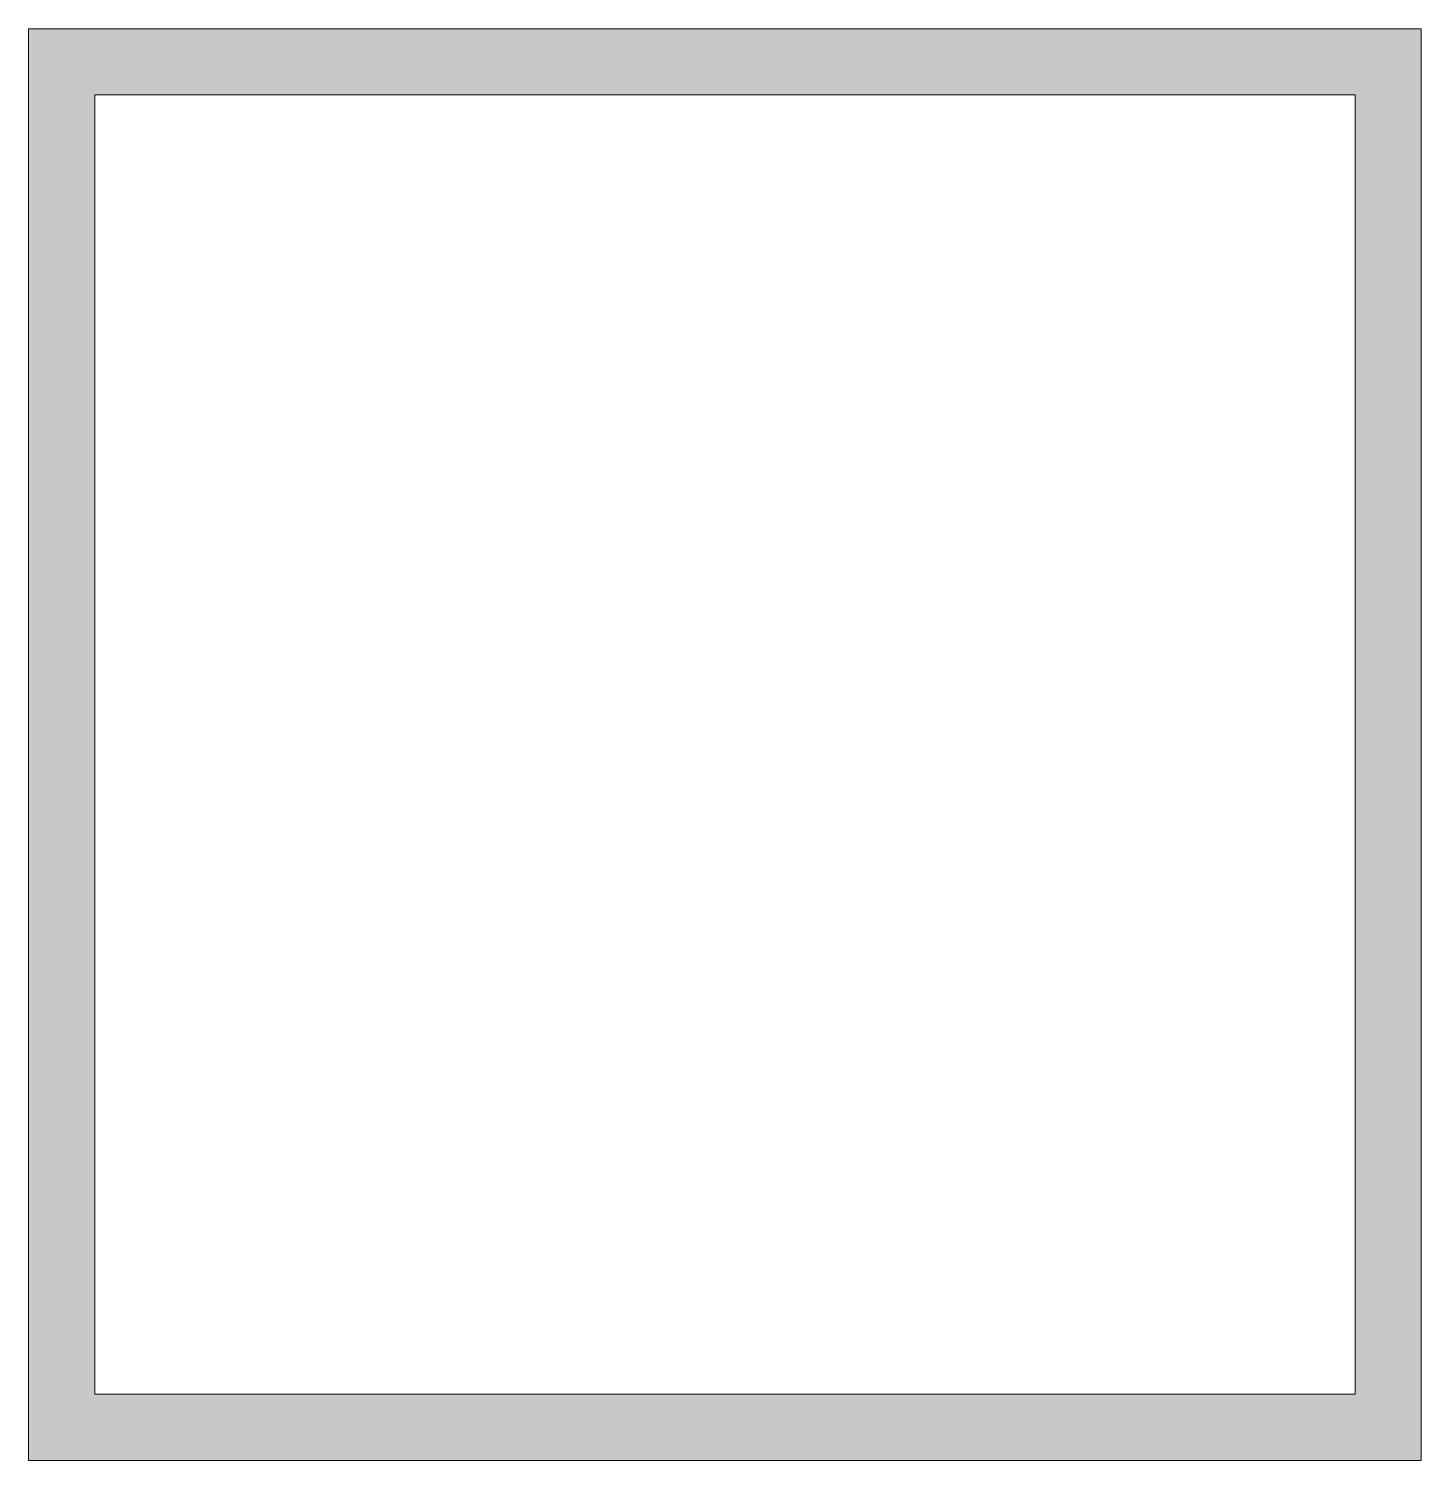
# Model space of a CAD drawing. Extents: x -3978 to 1416, y -790 to 1272.
# Drawn here: x -3978 to -2922, y 186 to 1272 of the extents above; entities that cross this region are included whole.
import ezdxf

# ---------------------------------------------------------------- set-up
doc = ezdxf.new("R2010")
doc.units = 0
doc.header["$MEASUREMENT"] = 0
doc.layers.add('Layer 1', color=7, linetype='Continuous', lineweight=0)

msp = doc.modelspace()

# ---------------------------------------------------------------- hatches: boundary and pattern name
at = {"layer": 'Layer 1', "true_color": 0x000000, "transparency": 33554687}
h = msp.add_hatch(color=18, dxfattribs=at)
h.dxf.hatch_style = 2
edge = h.paths.add_edge_path()
edge.add_spline(control_points=[(-3927.8, 236.5), (-3927.8, 236.5), (-2972.2, 236.5), (-2972.2, 236.5), (-2972.2, 236.5), (-2972.2, 1221.9), (-2972.2, 1221.9), (-2972.2, 1221.9), (-3927.8, 1221.9), (-3927.8, 1221.9), (-3927.8, 1221.9), (-3927.8, 236.5), (-3927.8, 236.5)], knot_values=[0, 0, 0, 0, 1, 1, 1, 2, 2, 2, 3, 3, 3, 4, 4, 4, 4], degree=3, periodic=0)
edge = h.paths.add_edge_path()
edge.add_spline(control_points=[(-2922.1, 186.3), (-2922.1, 186.3), (-3978, 186.3), (-3978, 186.3), (-3978, 186.3), (-3978, 1272.1), (-3978, 1272.1), (-3978, 1272.1), (-2922.1, 1272.1), (-2922.1, 1272.1), (-2922.1, 1272.1), (-2922.1, 186.3), (-2922.1, 186.3)], knot_values=[0, 0, 0, 0, 1, 1, 1, 2, 2, 2, 3, 3, 3, 4, 4, 4, 4], degree=3, periodic=0)

# ---------------------------------------------------------------- linework, layer by layer
at = {"layer": 'Layer 1'}
for points in [[(-2922.1, 186.3), (-2922.1, 186.3), (-3978, 186.3), (-3978, 186.3), (-3978, 186.3), (-3978, 1272.1), (-3978, 1272.1), (-3978, 1272.1), (-2922.1, 1272.1), (-2922.1, 1272.1), (-2922.1, 1272.1), (-2922.1, 186.3), (-2922.1, 186.3)], [(-3927.8, 236.5), (-3927.8, 236.5), (-2972.2, 236.5), (-2972.2, 236.5), (-2972.2, 236.5), (-2972.2, 1221.9), (-2972.2, 1221.9), (-2972.2, 1221.9), (-3927.8, 1221.9), (-3927.8, 1221.9), (-3927.8, 1221.9), (-3927.8, 236.5), (-3927.8, 236.5)]]:
    msp.add_open_spline(points, degree=3, knots=[0, 0, 0, 0, 1, 1, 1, 2, 2, 2, 3, 3, 3, 4, 4, 4, 4], dxfattribs=at)

doc.saveas('drawing.dxf')
